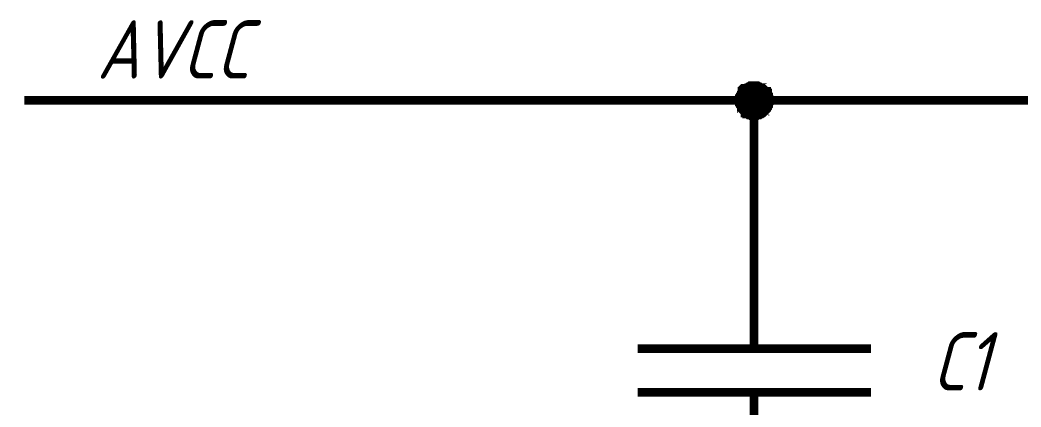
# Paper-space layout 'Layout1' of a CAD drawing. Extents: x -1 to 840, y -1 to 593.
# Drawn here: x 53.28 to 87.53, y 93 to 106.25 of the extents above; entities that cross this region are included whole.
import ezdxf

# ---------------------------------------------------------------- set-up
doc = ezdxf.new("R2010")
doc.units = 0
doc.header["$MEASUREMENT"] = 0
doc.layers.add('Sheet', color=255, linetype='CONTINUOUS')
doc.styles.add('GOST type A0', font='', dxfattribs={"oblique": 15, "height": 3.5})
doc.styles.get('GOST type A0').set_extended_font_data('GOST type A')

psp = doc.layouts.get("Layout1")

# ---------------------------------------------------------------- linework, layer by layer
at = {"layer": 'Sheet', "color": 7}
for points, const_width in [([(77.898, 103.503), (77.898, 103.534), (77.898, 103.565), (77.898, 103.565), (77.898, 103.596), (77.898, 103.627), (77.93, 103.658), (77.93, 103.689), (77.93, 103.689), (77.961, 103.72), (77.961, 103.751), (77.961, 103.751), (77.992, 103.782), (77.992, 103.813), (78.023, 103.813), (78.023, 103.844), (78.054, 103.844), (78.054, 103.875), (78.085, 103.875), (78.085, 103.907), (78.116, 103.907), (78.147, 103.938), (78.147, 103.938), (78.178, 103.938), (78.209, 103.969), (78.209, 103.969), (78.24, 103.969), (78.271, 104), (78.302, 104), (78.333, 104), (78.333, 104), (78.364, 104), (78.395, 104)], 0.3), ([(77.898, 103.503), (77.898, 103.534), (77.898, 103.565), (77.898, 103.565), (77.898, 103.596), (77.898, 103.627), (77.93, 103.658), (77.93, 103.689), (77.93, 103.689), (77.961, 103.72), (77.961, 103.751), (77.961, 103.751), (77.992, 103.782), (77.992, 103.813), (78.023, 103.813), (78.023, 103.844), (78.054, 103.844), (78.054, 103.875), (78.085, 103.875), (78.085, 103.907), (78.116, 103.907), (78.147, 103.938), (78.147, 103.938), (78.178, 103.938), (78.209, 103.969), (78.209, 103.969), (78.24, 103.969), (78.271, 104), (78.302, 104), (78.333, 104), (78.333, 104), (78.364, 104), (78.395, 104)], 0.3), ([(77.898, 103.503), (77.898, 103.534), (77.898, 103.565), (77.898, 103.565), (77.898, 103.596), (77.898, 103.627), (77.93, 103.658), (77.93, 103.689), (77.93, 103.689), (77.961, 103.72), (77.961, 103.751), (77.961, 103.751), (77.992, 103.782), (77.992, 103.813), (78.023, 103.813), (78.023, 103.844), (78.054, 103.844), (78.054, 103.875), (78.085, 103.875), (78.085, 103.907), (78.116, 103.907), (78.147, 103.938), (78.147, 103.938), (78.178, 103.938), (78.209, 103.969), (78.209, 103.969), (78.24, 103.969), (78.271, 104), (78.302, 104), (78.333, 104), (78.333, 104), (78.364, 104), (78.395, 104)], 0.3), ([(77.898, 103.503), (77.898, 103.534), (77.898, 103.565), (77.898, 103.565), (77.898, 103.596), (77.898, 103.627), (77.93, 103.658), (77.93, 103.689), (77.93, 103.689), (77.961, 103.72), (77.961, 103.751), (77.961, 103.751), (77.992, 103.782), (77.992, 103.813), (78.023, 103.813), (78.023, 103.844), (78.054, 103.844), (78.054, 103.875), (78.085, 103.875), (78.085, 103.907), (78.116, 103.907), (78.147, 103.938), (78.147, 103.938), (78.178, 103.938), (78.209, 103.969), (78.209, 103.969), (78.24, 103.969), (78.271, 104), (78.302, 104), (78.333, 104), (78.333, 104), (78.364, 104), (78.395, 104)], 0.3), ([(78.395, 104), (78.395, 104)], 0.3), ([(78.395, 104), (78.426, 104), (78.457, 104), (78.457, 104), (78.489, 104), (78.52, 104), (78.551, 103.969), (78.582, 103.969), (78.582, 103.969), (78.613, 103.938), (78.644, 103.938), (78.675, 103.938), (78.675, 103.907), (78.706, 103.907), (78.737, 103.875), (78.737, 103.875), (78.768, 103.844), (78.768, 103.844), (78.799, 103.813), (78.83, 103.813), (78.83, 103.782), (78.83, 103.751), (78.861, 103.751), (78.861, 103.72), (78.892, 103.689), (78.892, 103.689), (78.892, 103.658), (78.892, 103.627), (78.923, 103.596), (78.923, 103.565), (78.923, 103.565), (78.923, 103.534), (78.923, 103.503)], 0.3), ([(78.395, 104), (78.395, 104)], 0.3), ([(78.395, 104), (78.426, 104), (78.457, 104), (78.457, 104), (78.489, 104), (78.52, 104), (78.551, 103.969), (78.582, 103.969), (78.582, 103.969), (78.613, 103.938), (78.644, 103.938), (78.675, 103.938), (78.675, 103.907), (78.706, 103.907), (78.737, 103.875), (78.737, 103.875), (78.768, 103.844), (78.768, 103.844), (78.799, 103.813), (78.83, 103.813), (78.83, 103.782), (78.83, 103.751), (78.861, 103.751), (78.861, 103.72), (78.892, 103.689), (78.892, 103.689), (78.892, 103.658), (78.892, 103.627), (78.923, 103.596), (78.923, 103.565), (78.923, 103.565), (78.923, 103.534), (78.923, 103.503)], 0.3), ([(78.395, 104), (78.395, 104)], 0.3), ([(78.395, 104), (78.426, 104), (78.457, 104), (78.457, 104), (78.489, 104), (78.52, 104), (78.551, 103.969), (78.582, 103.969), (78.582, 103.969), (78.613, 103.938), (78.644, 103.938), (78.675, 103.938), (78.675, 103.907), (78.706, 103.907), (78.737, 103.875), (78.737, 103.875), (78.768, 103.844), (78.768, 103.844), (78.799, 103.813), (78.83, 103.813), (78.83, 103.782), (78.83, 103.751), (78.861, 103.751), (78.861, 103.72), (78.892, 103.689), (78.892, 103.689), (78.892, 103.658), (78.892, 103.627), (78.923, 103.596), (78.923, 103.565), (78.923, 103.565), (78.923, 103.534), (78.923, 103.503)], 0.3), ([(78.395, 104), (78.395, 104)], 0.3), ([(78.395, 104), (78.426, 104), (78.457, 104), (78.457, 104), (78.489, 104), (78.52, 104), (78.551, 103.969), (78.582, 103.969), (78.582, 103.969), (78.613, 103.938), (78.644, 103.938), (78.675, 103.938), (78.675, 103.907), (78.706, 103.907), (78.737, 103.875), (78.737, 103.875), (78.768, 103.844), (78.768, 103.844), (78.799, 103.813), (78.83, 103.813), (78.83, 103.782), (78.83, 103.751), (78.861, 103.751), (78.861, 103.72), (78.892, 103.689), (78.892, 103.689), (78.892, 103.658), (78.892, 103.627), (78.923, 103.596), (78.923, 103.565), (78.923, 103.565), (78.923, 103.534), (78.923, 103.503)], 0.3), ([(77.898, 103.503), (77.898, 103.534), (77.898, 103.565), (77.898, 103.565), (77.898, 103.596), (77.898, 103.627), (77.93, 103.658), (77.93, 103.689), (77.93, 103.689), (77.961, 103.72), (77.961, 103.751), (77.961, 103.751), (77.992, 103.782), (77.992, 103.813), (78.023, 103.813), (78.023, 103.844), (78.054, 103.844), (78.054, 103.875), (78.085, 103.875), (78.085, 103.907), (78.116, 103.907), (78.147, 103.938), (78.147, 103.938), (78.178, 103.938), (78.209, 103.969), (78.209, 103.969), (78.24, 103.969), (78.271, 104), (78.302, 104), (78.333, 104), (78.333, 104), (78.364, 104), (78.395, 104)], 0.0991), ([(77.898, 103.503), (77.898, 103.534), (77.898, 103.565), (77.898, 103.565), (77.898, 103.596), (77.898, 103.627), (77.93, 103.658), (77.93, 103.689), (77.93, 103.689), (77.961, 103.72), (77.961, 103.751), (77.961, 103.751), (77.992, 103.782), (77.992, 103.813), (78.023, 103.813), (78.023, 103.844), (78.054, 103.844), (78.054, 103.875), (78.085, 103.875), (78.085, 103.907), (78.116, 103.907), (78.147, 103.938), (78.147, 103.938), (78.178, 103.938), (78.209, 103.969), (78.209, 103.969), (78.24, 103.969), (78.271, 104), (78.302, 104), (78.333, 104), (78.333, 104), (78.364, 104), (78.395, 104)], 0.0991), ([(77.898, 103.503), (77.898, 103.534), (77.898, 103.565), (77.898, 103.565), (77.898, 103.596), (77.898, 103.627), (77.93, 103.658), (77.93, 103.689), (77.93, 103.689), (77.961, 103.72), (77.961, 103.751), (77.961, 103.751), (77.992, 103.782), (77.992, 103.813), (78.023, 103.813), (78.023, 103.844), (78.054, 103.844), (78.054, 103.875), (78.085, 103.875), (78.085, 103.907), (78.116, 103.907), (78.147, 103.938), (78.147, 103.938), (78.178, 103.938), (78.209, 103.969), (78.209, 103.969), (78.24, 103.969), (78.271, 104), (78.302, 104), (78.333, 104), (78.333, 104), (78.364, 104), (78.395, 104)], 0.0991), ([(77.898, 103.503), (77.898, 103.534), (77.898, 103.565), (77.898, 103.565), (77.898, 103.596), (77.898, 103.627), (77.93, 103.658), (77.93, 103.689), (77.93, 103.689), (77.961, 103.72), (77.961, 103.751), (77.961, 103.751), (77.992, 103.782), (77.992, 103.813), (78.023, 103.813), (78.023, 103.844), (78.054, 103.844), (78.054, 103.875), (78.085, 103.875), (78.085, 103.907), (78.116, 103.907), (78.147, 103.938), (78.147, 103.938), (78.178, 103.938), (78.209, 103.969), (78.209, 103.969), (78.24, 103.969), (78.271, 104), (78.302, 104), (78.333, 104), (78.333, 104), (78.364, 104), (78.395, 104)], 0.0991), ([(78.395, 104), (78.395, 104)], 0.0991), ([(78.395, 104), (78.426, 104), (78.457, 104), (78.457, 104), (78.489, 104), (78.52, 104), (78.551, 103.969), (78.582, 103.969), (78.582, 103.969), (78.613, 103.938), (78.644, 103.938), (78.675, 103.938), (78.675, 103.907), (78.706, 103.907), (78.737, 103.875), (78.737, 103.875), (78.768, 103.844), (78.768, 103.844), (78.799, 103.813), (78.83, 103.813), (78.83, 103.782), (78.83, 103.751), (78.861, 103.751), (78.861, 103.72), (78.892, 103.689), (78.892, 103.689), (78.892, 103.658), (78.892, 103.627), (78.923, 103.596), (78.923, 103.565), (78.923, 103.565), (78.923, 103.534), (78.923, 103.503)], 0.0991), ([(78.395, 104), (78.395, 104)], 0.0991), ([(78.395, 104), (78.426, 104), (78.457, 104), (78.457, 104), (78.489, 104), (78.52, 104), (78.551, 103.969), (78.582, 103.969), (78.582, 103.969), (78.613, 103.938), (78.644, 103.938), (78.675, 103.938), (78.675, 103.907), (78.706, 103.907), (78.737, 103.875), (78.737, 103.875), (78.768, 103.844), (78.768, 103.844), (78.799, 103.813), (78.83, 103.813), (78.83, 103.782), (78.83, 103.751), (78.861, 103.751), (78.861, 103.72), (78.892, 103.689), (78.892, 103.689), (78.892, 103.658), (78.892, 103.627), (78.923, 103.596), (78.923, 103.565), (78.923, 103.565), (78.923, 103.534), (78.923, 103.503)], 0.0991), ([(78.395, 104), (78.395, 104)], 0.0991), ([(78.395, 104), (78.426, 104), (78.457, 104), (78.457, 104), (78.489, 104), (78.52, 104), (78.551, 103.969), (78.582, 103.969), (78.582, 103.969), (78.613, 103.938), (78.644, 103.938), (78.675, 103.938), (78.675, 103.907), (78.706, 103.907), (78.737, 103.875), (78.737, 103.875), (78.768, 103.844), (78.768, 103.844), (78.799, 103.813), (78.83, 103.813), (78.83, 103.782), (78.83, 103.751), (78.861, 103.751), (78.861, 103.72), (78.892, 103.689), (78.892, 103.689), (78.892, 103.658), (78.892, 103.627), (78.923, 103.596), (78.923, 103.565), (78.923, 103.565), (78.923, 103.534), (78.923, 103.503)], 0.0991), ([(78.395, 104), (78.395, 104)], 0.0991), ([(78.395, 104), (78.426, 104), (78.457, 104), (78.457, 104), (78.489, 104), (78.52, 104), (78.551, 103.969), (78.582, 103.969), (78.582, 103.969), (78.613, 103.938), (78.644, 103.938), (78.675, 103.938), (78.675, 103.907), (78.706, 103.907), (78.737, 103.875), (78.737, 103.875), (78.768, 103.844), (78.768, 103.844), (78.799, 103.813), (78.83, 103.813), (78.83, 103.782), (78.83, 103.751), (78.861, 103.751), (78.861, 103.72), (78.892, 103.689), (78.892, 103.689), (78.892, 103.658), (78.892, 103.627), (78.923, 103.596), (78.923, 103.565), (78.923, 103.565), (78.923, 103.534), (78.923, 103.503)], 0.0991), ([(53.426, 103.503), (78.395, 103.503), (88.395, 103.503)], 0.3), ([(78.395, 102.975), (78.364, 102.975), (78.333, 102.975), (78.333, 102.975), (78.302, 102.975), (78.271, 103.006), (78.24, 103.006), (78.209, 103.006), (78.209, 103.006), (78.178, 103.037), (78.147, 103.037), (78.147, 103.068), (78.116, 103.068), (78.085, 103.068), (78.085, 103.099), (78.054, 103.13), (78.054, 103.13), (78.023, 103.161), (78.023, 103.161), (77.992, 103.192), (77.992, 103.223), (77.961, 103.223), (77.961, 103.254), (77.961, 103.285), (77.93, 103.316), (77.93, 103.316), (77.93, 103.347), (77.898, 103.378), (77.898, 103.409), (77.898, 103.441), (77.898, 103.441), (77.898, 103.472), (77.898, 103.503)], 0.3), ([(77.898, 103.503), (77.898, 103.503)], 0.3), ([(78.395, 102.975), (78.364, 102.975), (78.333, 102.975), (78.333, 102.975), (78.302, 102.975), (78.271, 103.006), (78.24, 103.006), (78.209, 103.006), (78.209, 103.006), (78.178, 103.037), (78.147, 103.037), (78.147, 103.068), (78.116, 103.068), (78.085, 103.068), (78.085, 103.099), (78.054, 103.13), (78.054, 103.13), (78.023, 103.161), (78.023, 103.161), (77.992, 103.192), (77.992, 103.223), (77.961, 103.223), (77.961, 103.254), (77.961, 103.285), (77.93, 103.316), (77.93, 103.316), (77.93, 103.347), (77.898, 103.378), (77.898, 103.409), (77.898, 103.441), (77.898, 103.441), (77.898, 103.472), (77.898, 103.503)], 0.3), ([(77.898, 103.503), (77.898, 103.503)], 0.3), ([(78.395, 102.975), (78.364, 102.975), (78.333, 102.975), (78.333, 102.975), (78.302, 102.975), (78.271, 103.006), (78.24, 103.006), (78.209, 103.006), (78.209, 103.006), (78.178, 103.037), (78.147, 103.037), (78.147, 103.068), (78.116, 103.068), (78.085, 103.068), (78.085, 103.099), (78.054, 103.13), (78.054, 103.13), (78.023, 103.161), (78.023, 103.161), (77.992, 103.192), (77.992, 103.223), (77.961, 103.223), (77.961, 103.254), (77.961, 103.285), (77.93, 103.316), (77.93, 103.316), (77.93, 103.347), (77.898, 103.378), (77.898, 103.409), (77.898, 103.441), (77.898, 103.441), (77.898, 103.472), (77.898, 103.503)], 0.3), ([(77.898, 103.503), (77.898, 103.503)], 0.3), ([(78.395, 102.975), (78.364, 102.975), (78.333, 102.975), (78.333, 102.975), (78.302, 102.975), (78.271, 103.006), (78.24, 103.006), (78.209, 103.006), (78.209, 103.006), (78.178, 103.037), (78.147, 103.037), (78.147, 103.068), (78.116, 103.068), (78.085, 103.068), (78.085, 103.099), (78.054, 103.13), (78.054, 103.13), (78.023, 103.161), (78.023, 103.161), (77.992, 103.192), (77.992, 103.223), (77.961, 103.223), (77.961, 103.254), (77.961, 103.285), (77.93, 103.316), (77.93, 103.316), (77.93, 103.347), (77.898, 103.378), (77.898, 103.409), (77.898, 103.441), (77.898, 103.441), (77.898, 103.472), (77.898, 103.503)], 0.3), ([(77.898, 103.503), (77.898, 103.503)], 0.3), ([(78.395, 102.975), (78.364, 102.975), (78.333, 102.975), (78.333, 102.975), (78.302, 102.975), (78.271, 103.006), (78.24, 103.006), (78.209, 103.006), (78.209, 103.006), (78.178, 103.037), (78.147, 103.037), (78.147, 103.068), (78.116, 103.068), (78.085, 103.068), (78.085, 103.099), (78.054, 103.13), (78.054, 103.13), (78.023, 103.161), (78.023, 103.161), (77.992, 103.192), (77.992, 103.223), (77.961, 103.223), (77.961, 103.254), (77.961, 103.285), (77.93, 103.316), (77.93, 103.316), (77.93, 103.347), (77.898, 103.378), (77.898, 103.409), (77.898, 103.441), (77.898, 103.441), (77.898, 103.472), (77.898, 103.503)], 0.0991), ([(77.898, 103.503), (77.898, 103.503)], 0.0991), ([(78.395, 102.975), (78.364, 102.975), (78.333, 102.975), (78.333, 102.975), (78.302, 102.975), (78.271, 103.006), (78.24, 103.006), (78.209, 103.006), (78.209, 103.006), (78.178, 103.037), (78.147, 103.037), (78.147, 103.068), (78.116, 103.068), (78.085, 103.068), (78.085, 103.099), (78.054, 103.13), (78.054, 103.13), (78.023, 103.161), (78.023, 103.161), (77.992, 103.192), (77.992, 103.223), (77.961, 103.223), (77.961, 103.254), (77.961, 103.285), (77.93, 103.316), (77.93, 103.316), (77.93, 103.347), (77.898, 103.378), (77.898, 103.409), (77.898, 103.441), (77.898, 103.441), (77.898, 103.472), (77.898, 103.503)], 0.0991), ([(77.898, 103.503), (77.898, 103.503)], 0.0991), ([(78.395, 102.975), (78.364, 102.975), (78.333, 102.975), (78.333, 102.975), (78.302, 102.975), (78.271, 103.006), (78.24, 103.006), (78.209, 103.006), (78.209, 103.006), (78.178, 103.037), (78.147, 103.037), (78.147, 103.068), (78.116, 103.068), (78.085, 103.068), (78.085, 103.099), (78.054, 103.13), (78.054, 103.13), (78.023, 103.161), (78.023, 103.161), (77.992, 103.192), (77.992, 103.223), (77.961, 103.223), (77.961, 103.254), (77.961, 103.285), (77.93, 103.316), (77.93, 103.316), (77.93, 103.347), (77.898, 103.378), (77.898, 103.409), (77.898, 103.441), (77.898, 103.441), (77.898, 103.472), (77.898, 103.503)], 0.0991), ([(77.898, 103.503), (77.898, 103.503)], 0.0991), ([(78.395, 102.975), (78.364, 102.975), (78.333, 102.975), (78.333, 102.975), (78.302, 102.975), (78.271, 103.006), (78.24, 103.006), (78.209, 103.006), (78.209, 103.006), (78.178, 103.037), (78.147, 103.037), (78.147, 103.068), (78.116, 103.068), (78.085, 103.068), (78.085, 103.099), (78.054, 103.13), (78.054, 103.13), (78.023, 103.161), (78.023, 103.161), (77.992, 103.192), (77.992, 103.223), (77.961, 103.223), (77.961, 103.254), (77.961, 103.285), (77.93, 103.316), (77.93, 103.316), (77.93, 103.347), (77.898, 103.378), (77.898, 103.409), (77.898, 103.441), (77.898, 103.441), (77.898, 103.472), (77.898, 103.503)], 0.0991), ([(77.898, 103.503), (77.898, 103.503)], 0.0991), ([(78.395, 97.476), (78.395, 103.503)], 0.3), ([(78.923, 103.503), (78.923, 103.472), (78.923, 103.441), (78.923, 103.441), (78.923, 103.409), (78.892, 103.378), (78.892, 103.347), (78.892, 103.316), (78.892, 103.316), (78.861, 103.285), (78.861, 103.254), (78.83, 103.223), (78.83, 103.223), (78.83, 103.192), (78.799, 103.161), (78.768, 103.161), (78.768, 103.13), (78.737, 103.13), (78.737, 103.099), (78.706, 103.068), (78.675, 103.068), (78.675, 103.068), (78.644, 103.037), (78.613, 103.037), (78.582, 103.006), (78.582, 103.006), (78.551, 103.006), (78.52, 103.006), (78.489, 102.975), (78.457, 102.975), (78.457, 102.975), (78.426, 102.975), (78.395, 102.975)], 0.3), ([(78.923, 103.503), (78.923, 103.472), (78.923, 103.441), (78.923, 103.441), (78.923, 103.409), (78.892, 103.378), (78.892, 103.347), (78.892, 103.316), (78.892, 103.316), (78.861, 103.285), (78.861, 103.254), (78.83, 103.223), (78.83, 103.223), (78.83, 103.192), (78.799, 103.161), (78.768, 103.161), (78.768, 103.13), (78.737, 103.13), (78.737, 103.099), (78.706, 103.068), (78.675, 103.068), (78.675, 103.068), (78.644, 103.037), (78.613, 103.037), (78.582, 103.006), (78.582, 103.006), (78.551, 103.006), (78.52, 103.006), (78.489, 102.975), (78.457, 102.975), (78.457, 102.975), (78.426, 102.975), (78.395, 102.975)], 0.3), ([(78.923, 103.503), (78.923, 103.472), (78.923, 103.441), (78.923, 103.441), (78.923, 103.409), (78.892, 103.378), (78.892, 103.347), (78.892, 103.316), (78.892, 103.316), (78.861, 103.285), (78.861, 103.254), (78.83, 103.223), (78.83, 103.223), (78.83, 103.192), (78.799, 103.161), (78.768, 103.161), (78.768, 103.13), (78.737, 103.13), (78.737, 103.099), (78.706, 103.068), (78.675, 103.068), (78.675, 103.068), (78.644, 103.037), (78.613, 103.037), (78.582, 103.006), (78.582, 103.006), (78.551, 103.006), (78.52, 103.006), (78.489, 102.975), (78.457, 102.975), (78.457, 102.975), (78.426, 102.975), (78.395, 102.975)], 0.3), ([(78.923, 103.503), (78.923, 103.472), (78.923, 103.441), (78.923, 103.441), (78.923, 103.409), (78.892, 103.378), (78.892, 103.347), (78.892, 103.316), (78.892, 103.316), (78.861, 103.285), (78.861, 103.254), (78.83, 103.223), (78.83, 103.223), (78.83, 103.192), (78.799, 103.161), (78.768, 103.161), (78.768, 103.13), (78.737, 103.13), (78.737, 103.099), (78.706, 103.068), (78.675, 103.068), (78.675, 103.068), (78.644, 103.037), (78.613, 103.037), (78.582, 103.006), (78.582, 103.006), (78.551, 103.006), (78.52, 103.006), (78.489, 102.975), (78.457, 102.975), (78.457, 102.975), (78.426, 102.975), (78.395, 102.975)], 0.3), ([(78.923, 103.503), (78.923, 103.472), (78.923, 103.441), (78.923, 103.441), (78.923, 103.409), (78.892, 103.378), (78.892, 103.347), (78.892, 103.316), (78.892, 103.316), (78.861, 103.285), (78.861, 103.254), (78.83, 103.223), (78.83, 103.223), (78.83, 103.192), (78.799, 103.161), (78.768, 103.161), (78.768, 103.13), (78.737, 103.13), (78.737, 103.099), (78.706, 103.068), (78.675, 103.068), (78.675, 103.068), (78.644, 103.037), (78.613, 103.037), (78.582, 103.006), (78.582, 103.006), (78.551, 103.006), (78.52, 103.006), (78.489, 102.975), (78.457, 102.975), (78.457, 102.975), (78.426, 102.975), (78.395, 102.975)], 0.0991), ([(78.923, 103.503), (78.923, 103.472), (78.923, 103.441), (78.923, 103.441), (78.923, 103.409), (78.892, 103.378), (78.892, 103.347), (78.892, 103.316), (78.892, 103.316), (78.861, 103.285), (78.861, 103.254), (78.83, 103.223), (78.83, 103.223), (78.83, 103.192), (78.799, 103.161), (78.768, 103.161), (78.768, 103.13), (78.737, 103.13), (78.737, 103.099), (78.706, 103.068), (78.675, 103.068), (78.675, 103.068), (78.644, 103.037), (78.613, 103.037), (78.582, 103.006), (78.582, 103.006), (78.551, 103.006), (78.52, 103.006), (78.489, 102.975), (78.457, 102.975), (78.457, 102.975), (78.426, 102.975), (78.395, 102.975)], 0.0991), ([(78.923, 103.503), (78.923, 103.472), (78.923, 103.441), (78.923, 103.441), (78.923, 103.409), (78.892, 103.378), (78.892, 103.347), (78.892, 103.316), (78.892, 103.316), (78.861, 103.285), (78.861, 103.254), (78.83, 103.223), (78.83, 103.223), (78.83, 103.192), (78.799, 103.161), (78.768, 103.161), (78.768, 103.13), (78.737, 103.13), (78.737, 103.099), (78.706, 103.068), (78.675, 103.068), (78.675, 103.068), (78.644, 103.037), (78.613, 103.037), (78.582, 103.006), (78.582, 103.006), (78.551, 103.006), (78.52, 103.006), (78.489, 102.975), (78.457, 102.975), (78.457, 102.975), (78.426, 102.975), (78.395, 102.975)], 0.0991), ([(78.923, 103.503), (78.923, 103.472), (78.923, 103.441), (78.923, 103.441), (78.923, 103.409), (78.892, 103.378), (78.892, 103.347), (78.892, 103.316), (78.892, 103.316), (78.861, 103.285), (78.861, 103.254), (78.83, 103.223), (78.83, 103.223), (78.83, 103.192), (78.799, 103.161), (78.768, 103.161), (78.768, 103.13), (78.737, 103.13), (78.737, 103.099), (78.706, 103.068), (78.675, 103.068), (78.675, 103.068), (78.644, 103.037), (78.613, 103.037), (78.582, 103.006), (78.582, 103.006), (78.551, 103.006), (78.52, 103.006), (78.489, 102.975), (78.457, 102.975), (78.457, 102.975), (78.426, 102.975), (78.395, 102.975)], 0.0991), ([(78.923, 103.503), (78.923, 103.503), (78.923, 103.503), (78.923, 103.503), (78.923, 103.503), (78.923, 103.503), (78.923, 103.503), (78.923, 103.503), (78.923, 103.503), (78.923, 103.503), (78.923, 103.503), (78.923, 103.503), (78.923, 103.503), (78.923, 103.503), (78.923, 103.503), (78.923, 103.503), (78.923, 103.503), (78.923, 103.503), (78.923, 103.503), (78.923, 103.503), (78.923, 103.503), (78.923, 103.503), (78.923, 103.503), (78.923, 103.503), (78.923, 103.503), (78.923, 103.503), (78.923, 103.503), (78.923, 103.503), (78.923, 103.503), (78.923, 103.503), (78.923, 103.503), (78.923, 103.503), (78.923, 103.503)], 0.3), ([(78.923, 103.503), (78.923, 103.503)], 0.3), ([(78.923, 103.503), (78.923, 103.503), (78.923, 103.503), (78.923, 103.503), (78.923, 103.503), (78.923, 103.503), (78.923, 103.503), (78.923, 103.503), (78.923, 103.503), (78.923, 103.503), (78.923, 103.503), (78.923, 103.503), (78.923, 103.503), (78.923, 103.503), (78.923, 103.503), (78.923, 103.503), (78.923, 103.503), (78.923, 103.503), (78.923, 103.503), (78.923, 103.503), (78.923, 103.503), (78.923, 103.503), (78.923, 103.503), (78.923, 103.503), (78.923, 103.503), (78.923, 103.503), (78.923, 103.503), (78.923, 103.503), (78.923, 103.503), (78.923, 103.503), (78.923, 103.503), (78.923, 103.503), (78.923, 103.503)], 0.3), ([(78.923, 103.503), (78.923, 103.503)], 0.3), ([(78.923, 103.503), (78.923, 103.503), (78.923, 103.503), (78.923, 103.503), (78.923, 103.503), (78.923, 103.503), (78.923, 103.503), (78.923, 103.503), (78.923, 103.503), (78.923, 103.503), (78.923, 103.503), (78.923, 103.503), (78.923, 103.503), (78.923, 103.503), (78.923, 103.503), (78.923, 103.503), (78.923, 103.503), (78.923, 103.503), (78.923, 103.503), (78.923, 103.503), (78.923, 103.503), (78.923, 103.503), (78.923, 103.503), (78.923, 103.503), (78.923, 103.503), (78.923, 103.503), (78.923, 103.503), (78.923, 103.503), (78.923, 103.503), (78.923, 103.503), (78.923, 103.503), (78.923, 103.503), (78.923, 103.503)], 0.3), ([(78.923, 103.503), (78.923, 103.503)], 0.3), ([(78.923, 103.503), (78.923, 103.503), (78.923, 103.503), (78.923, 103.503), (78.923, 103.503), (78.923, 103.503), (78.923, 103.503), (78.923, 103.503), (78.923, 103.503), (78.923, 103.503), (78.923, 103.503), (78.923, 103.503), (78.923, 103.503), (78.923, 103.503), (78.923, 103.503), (78.923, 103.503), (78.923, 103.503), (78.923, 103.503), (78.923, 103.503), (78.923, 103.503), (78.923, 103.503), (78.923, 103.503), (78.923, 103.503), (78.923, 103.503), (78.923, 103.503), (78.923, 103.503), (78.923, 103.503), (78.923, 103.503), (78.923, 103.503), (78.923, 103.503), (78.923, 103.503), (78.923, 103.503), (78.923, 103.503)], 0.3), ([(78.923, 103.503), (78.923, 103.503)], 0.3), ([(78.923, 103.503), (78.923, 103.503), (78.923, 103.503), (78.923, 103.503), (78.923, 103.503), (78.923, 103.503), (78.923, 103.503), (78.923, 103.503), (78.923, 103.503), (78.923, 103.503), (78.923, 103.503), (78.923, 103.503), (78.923, 103.503), (78.923, 103.503), (78.923, 103.503), (78.923, 103.503), (78.923, 103.503), (78.923, 103.503), (78.923, 103.503), (78.923, 103.503), (78.923, 103.503), (78.923, 103.503), (78.923, 103.503), (78.923, 103.503), (78.923, 103.503), (78.923, 103.503), (78.923, 103.503), (78.923, 103.503), (78.923, 103.503), (78.923, 103.503), (78.923, 103.503), (78.923, 103.503), (78.923, 103.503)], 0.0991), ([(78.923, 103.503), (78.923, 103.503)], 0.0991), ([(78.923, 103.503), (78.923, 103.503), (78.923, 103.503), (78.923, 103.503), (78.923, 103.503), (78.923, 103.503), (78.923, 103.503), (78.923, 103.503), (78.923, 103.503), (78.923, 103.503), (78.923, 103.503), (78.923, 103.503), (78.923, 103.503), (78.923, 103.503), (78.923, 103.503), (78.923, 103.503), (78.923, 103.503), (78.923, 103.503), (78.923, 103.503), (78.923, 103.503), (78.923, 103.503), (78.923, 103.503), (78.923, 103.503), (78.923, 103.503), (78.923, 103.503), (78.923, 103.503), (78.923, 103.503), (78.923, 103.503), (78.923, 103.503), (78.923, 103.503), (78.923, 103.503), (78.923, 103.503), (78.923, 103.503)], 0.0991), ([(78.923, 103.503), (78.923, 103.503)], 0.0991), ([(78.923, 103.503), (78.923, 103.503), (78.923, 103.503), (78.923, 103.503), (78.923, 103.503), (78.923, 103.503), (78.923, 103.503), (78.923, 103.503), (78.923, 103.503), (78.923, 103.503), (78.923, 103.503), (78.923, 103.503), (78.923, 103.503), (78.923, 103.503), (78.923, 103.503), (78.923, 103.503), (78.923, 103.503), (78.923, 103.503), (78.923, 103.503), (78.923, 103.503), (78.923, 103.503), (78.923, 103.503), (78.923, 103.503), (78.923, 103.503), (78.923, 103.503), (78.923, 103.503), (78.923, 103.503), (78.923, 103.503), (78.923, 103.503), (78.923, 103.503), (78.923, 103.503), (78.923, 103.503), (78.923, 103.503)], 0.0991), ([(78.923, 103.503), (78.923, 103.503)], 0.0991), ([(78.923, 103.503), (78.923, 103.503), (78.923, 103.503), (78.923, 103.503), (78.923, 103.503), (78.923, 103.503), (78.923, 103.503), (78.923, 103.503), (78.923, 103.503), (78.923, 103.503), (78.923, 103.503), (78.923, 103.503), (78.923, 103.503), (78.923, 103.503), (78.923, 103.503), (78.923, 103.503), (78.923, 103.503), (78.923, 103.503), (78.923, 103.503), (78.923, 103.503), (78.923, 103.503), (78.923, 103.503), (78.923, 103.503), (78.923, 103.503), (78.923, 103.503), (78.923, 103.503), (78.923, 103.503), (78.923, 103.503), (78.923, 103.503), (78.923, 103.503), (78.923, 103.503), (78.923, 103.503), (78.923, 103.503)], 0.0991), ([(78.923, 103.503), (78.923, 103.503)], 0.0991), ([(78.395, 94.99), (78.395, 97.476)], 0.3), ([(74.42, 94.99), (82.402, 94.99)], 0.3), ([(74.42, 93.499), (82.402, 93.499)], 0.3), ([(78.395, 93.499), (78.395, 90.983)], 0.3)]:
    psp.add_lwpolyline(points, dxfattribs=dict(at, const_width=const_width))
at = {"layer": 'Sheet', "color": 7, "const_width": 0.508}
psp.add_lwpolyline([(78.017, 103.503, 1), (78.525, 103.503, 1)], format="xyb", close=True, dxfattribs=at)

# ---------------------------------------------------------------- texts
at = {"layer": 'Sheet', "color": 7, "style": 'GOST type A0', "oblique": 15}
for s, p in [('AVCC', (55.911, 104.248)), ('C1', (84.482, 93.561))]:
    psp.add_text(s, height=2, dxfattribs=at).set_placement(p)

doc.saveas('drawing.dxf')
